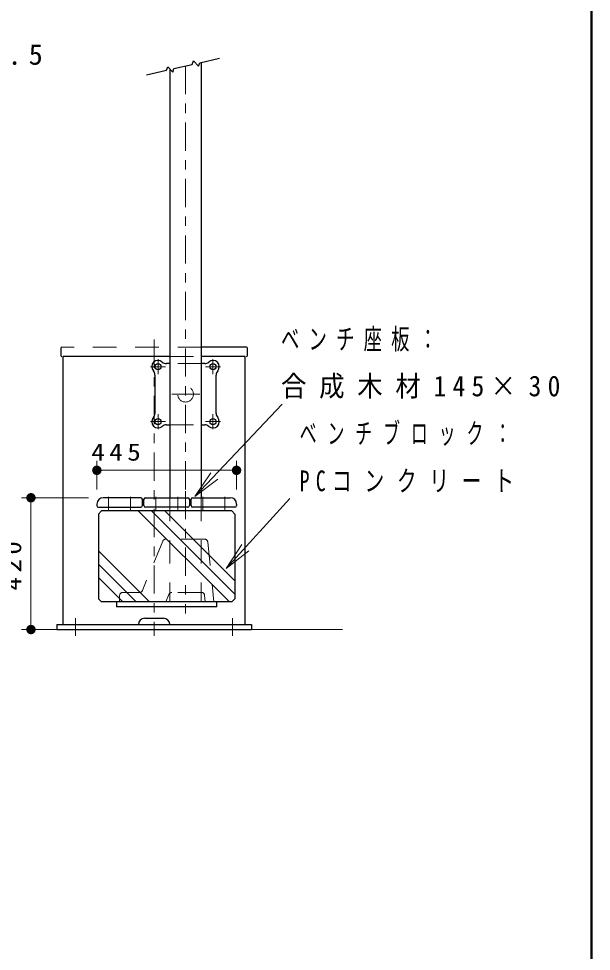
# Model space of a CAD drawing. Units: millimetres on the paper, with parts at other scales. Extents: x -385 to 0, y 0 to 267.
# Drawn here: x -60.8 to 0, y 91.8 to 190.9 of the extents above; entities that cross this region are included whole.
import ezdxf

# ---------------------------------------------------------------- set-up
doc = ezdxf.new("R2010")
doc.units = ezdxf.units.MM
doc.linetypes.add('USER1', pattern=[4.5, 2.5, -2])
doc.linetypes.add('USER2', pattern=[6, 3, -1, 1, -1])
doc.layers.add('1_30', color=190, linetype='Continuous', lineweight=25)
doc.layers.add('A3図枠', color=7, linetype='Continuous', lineweight=13)
doc.styles.add('ＭＳ ゴシック', font='')
doc.styles.get('ＭＳ ゴシック').set_extended_font_data('MS Gothic')

# ---------------------------------------------------------------- blocks, each defined once
blk = doc.blocks.new('open_arrow')
at = {"color": 0, "linetype": 'Continuous', "lineweight": -2}
blk.add_lwpolyline([(7.5, 1.25), (0, 0), (7.5, -1.25)], dxfattribs=at)
blk = doc.blocks.new('filled_dot')
at = {"color": 0, "linetype": 'Continuous', "lineweight": -2, "const_width": 1.25}
blk.add_lwpolyline([(-0.625, 0, 1), (0.625, 0, 1)], format="xyb", close=True, dxfattribs=at)

msp = doc.modelspace()

# ---------------------------------------------------------------- linework, layer by layer
at = {"layer": '1_30', "color": 4}
for p, q in [((-41.426, 186.269), (-41.426, 140.016)), ((-44.759, 185.5), (-44.759, 156.016)), ((-44.759, 156.016), (-44.759, 140.016)), ((-44.759, 155.016), (-56.092, 155.016)), ((-56.092, 126.55), (-56.092, 155.016)), ((-36.759, 155.016), (-41.426, 155.016)), ((-36.759, 126.55), (-36.759, 155.016)), ((-44.759, 154.266), (-45.127, 154.266)), ((-41.057, 154.266), (-41.426, 154.266)), ((-46.342, 153.051), (-46.342, 148.981)), ((-39.842, 148.981), (-39.842, 153.051)), ((-45.127, 147.766), (-44.759, 147.766)), ((-41.426, 147.766), (-41.057, 147.766)), ((-52.009, 138.616), (-52.342, 138.283)), ((-38.176, 138.616), (-52.009, 138.616)), ((-38.176, 128.95), (-52.009, 128.95)), ((-39.759, 128.95), (-50.426, 128.95)), ((-50.426, 128.95), (-50.426, 128.416)), ((-39.759, 128.416), (-39.759, 128.95)), ((-38.176, 128.95), (-37.842, 129.283)), ((-39.759, 128.416), (-50.426, 128.416)), ((-47.426, 127.216), (-45.426, 127.216)), ((-56.759, 126.55), (-56.759, 126.016)), ((-56.759, 126.55), (-36.092, 126.55)), ((-56.759, 126.016), (-36.092, 126.016)), ((-36.092, 126.55), (-36.092, 126.016))]:
    msp.add_line(p, q, dxfattribs=at)
at = {"layer": '1_30', "color": 4, "linetype": 'USER2', "lineweight": 13}
for p, q in [((-43.092, 185.884), (-43.092, 139.683)), ((-46.009, 154.728), (-46.009, 153.138)), ((-40.176, 154.728), (-40.176, 153.138)), ((-45.214, 153.933), (-46.804, 153.933)), ((-39.38, 153.933), (-40.971, 153.933)), ((-41.559, 151.016), (-44.626, 151.016)), ((-46.009, 148.895), (-46.009, 147.304)), ((-40.176, 148.895), (-40.176, 147.304)), ((-45.214, 148.1), (-46.804, 148.1)), ((-39.38, 148.1), (-40.971, 148.1)), ((-43.092, 140.725), (-43.092, 127.729))]:
    msp.add_line(p, q, dxfattribs=at)
at = {"layer": '1_30', "color": 2, "linetype": 'USER2', "lineweight": 13}
for p, q in [((-46.426, 156.827), (-46.426, 125.35)), ((-54.759, 127.216), (-54.759, 125.35)), ((-38.092, 127.216), (-38.092, 125.35))]:
    msp.add_line(p, q, dxfattribs=at)
at = {"layer": '1_30', "color": 20}
for p, q in [((-56.342, 155.916), (-56.342, 155.116)), ((-36.609, 156.016), (-41.426, 156.016)), ((-36.509, 155.116), (-36.509, 155.916))]:
    msp.add_line(p, q, dxfattribs=at)
at = {"layer": '1_30', "color": 20, "linetype": 'USER1', "lineweight": 13}
for p, q in [((-41.426, 156.016), (-56.242, 156.016)), ((-44.759, 155.016), (-41.426, 155.016))]:
    msp.add_line(p, q, dxfattribs=at)
at = {"layer": '1_30', "color": 4, "linetype": 'USER1', "lineweight": 13}
for p, q in [((-41.426, 154.266), (-44.759, 154.266)), ((-44.759, 147.766), (-41.426, 147.766)), ((-44.759, 140.016), (-44.759, 128.95)), ((-41.426, 140.016), (-41.426, 128.95)), ((-45.511, 135.41), (-47.674, 130.156)), ((-41.061, 135.616), (-45.202, 135.616)), ((-40.729, 135.316), (-40.092, 128.95)), ((-47.982, 129.95), (-49.759, 129.95)), ((-41.426, 129.95), (-44.557, 129.95)), ((-50.092, 129.616), (-50.092, 128.95)), ((-44.865, 129.743), (-45.192, 128.95)), ((-41.062, 129.649), (-40.992, 128.95))]:
    msp.add_line(p, q, dxfattribs=at)
at = {"layer": '1_30', "color": 7, "lineweight": 13}
for p, q in [((-42.091, 140.141), (-32.844, 149.959)), ((-52.509, 140.883), (-52.509, 143.929)), ((-37.676, 140.883), (-37.676, 143.929)), ((-52.509, 142.929), (-37.676, 142.929)), ((-53.409, 140.016), (-60.507, 140.016)), ((-59.507, 126.016), (-59.507, 140.016)), ((-38.771, 132.496), (-31.999, 139.945)), ((-48.107, 138.616), (-38.44, 128.95)), ((-46.692, 138.616), (-37.842, 129.766)), ((-45.278, 138.616), (-37.842, 131.18)), ((-52.342, 134.367), (-46.925, 128.95)), ((-52.342, 132.952), (-48.339, 128.95)), ((-52.342, 131.538), (-49.754, 128.95)), ((-26.426, 126.016), (-60.507, 126.016))]:
    msp.add_line(p, q, dxfattribs=at)
at = {"layer": '1_30', "color": 40}
for p, q in [((-47.842, 140.016), (-51.842, 140.016)), ((-47.676, 139.183), (-47.676, 139.85)), ((-47.509, 139.183), (-47.509, 139.85)), ((-47.342, 140.016), (-42.842, 140.016)), ((-42.676, 139.85), (-42.676, 139.183)), ((-42.509, 139.183), (-42.509, 139.85)), ((-42.342, 140.016), (-38.342, 140.016)), ((-52.509, 139.35), (-52.509, 139.183)), ((-52.342, 139.016), (-47.842, 139.016)), ((-42.842, 139.016), (-47.342, 139.016)), ((-37.842, 139.016), (-42.342, 139.016)), ((-37.676, 139.35), (-37.676, 139.183))]:
    msp.add_line(p, q, dxfattribs=at)
at = {"layer": '1_30', "color": 40, "linetype": 'USER2', "lineweight": 13}
for p, q in [((-51.259, 138.613), (-51.259, 140.123)), ((-48.926, 138.613), (-48.926, 140.123)), ((-46.259, 138.613), (-46.259, 140.123)), ((-43.926, 138.613), (-43.926, 140.123)), ((-41.259, 138.613), (-41.259, 140.123)), ((-38.926, 138.613), (-38.926, 140.123))]:
    msp.add_line(p, q, dxfattribs=at)
at = {"layer": '1_30', "color": 7}
for p, q in [((-52.342, 138.283), (-52.342, 129.283)), ((-37.842, 138.283), (-38.176, 138.616)), ((-37.842, 138.283), (-37.842, 129.283)), ((-52.342, 129.283), (-52.009, 128.95))]:
    msp.add_line(p, q, dxfattribs=at)
msp.add_lwpolyline([(-47.221, 184.932), (-45.099, 185.421), (-44.982, 185.804), (-44.436, 185.219), (-44.319, 185.601), (-42.37, 186.051), (-42.253, 186.433), (-41.708, 185.848), (-41.591, 186.231), (-39.469, 186.721)], dxfattribs=at)
at = {"layer": '1_30', "color": 4}
for centre in [(-46.009, 153.933), (-40.176, 153.933), (-46.009, 148.1), (-40.176, 148.1)]:
    msp.add_circle(centre, 0.325, dxfattribs=at)
at = {"layer": '1_30', "color": 7, "linetype": 'USER1', "lineweight": 13}
msp.add_circle((-43.092, 151.016), 0.833, dxfattribs=at)
at = {"layer": '1_30', "color": 20}
for centre, start, end in [((-56.242, 155.916), 90, 180), ((-36.609, 155.916), 0, 90), ((-56.242, 155.116), 180, 270), ((-36.609, 155.116), 270, 0)]:
    msp.add_arc(centre, 0.1, start, end, dxfattribs=at)
at = {"layer": '1_30', "color": 4}
for centre, start, end in [((-46.009, 153.933), 48.59038, 221.40962), ((-40.176, 153.933), 318.59038, 131.40962), ((-45.127, 154.933), 228.59038, 270), ((-41.057, 154.933), 270, 311.40962), ((-47.009, 153.051), 0, 41.40962), ((-39.176, 153.051), 138.59038, 180), ((-47.009, 148.981), 318.59038, 0), ((-39.176, 148.981), 180, 221.40962), ((-46.009, 148.1), 138.59038, 311.40962), ((-45.127, 147.1), 90, 131.40962), ((-41.057, 147.1), 48.59038, 90), ((-40.176, 148.1), 228.59038, 41.40962), ((-47.426, 126.55), 90, 180), ((-45.426, 126.55), 0, 90)]:
    msp.add_arc(centre, 0.667, start, end, dxfattribs=at)
at = {"layer": '1_30', "color": 40}
for centre, radius, start, end in [((-51.842, 139.35), 0.667, 90, 180), ((-47.842, 139.85), 0.167, 0, 90), ((-47.342, 139.85), 0.167, 90, 180), ((-42.842, 139.85), 0.167, 0, 90), ((-42.342, 139.85), 0.167, 90, 180), ((-38.342, 139.35), 0.667, 0, 90), ((-52.342, 139.183), 0.167, 180, 270), ((-47.842, 139.183), 0.167, 270, 0), ((-47.342, 139.183), 0.167, 180, 270), ((-42.842, 139.183), 0.167, 270, 0), ((-42.342, 139.183), 0.167, 180, 270), ((-37.842, 139.183), 0.167, 270, 0)]:
    msp.add_arc(centre, radius, start, end, dxfattribs=at)
at = {"layer": '1_30', "color": 4, "linetype": 'USER1', "lineweight": 13}
for centre, start, end in [((-45.202, 135.283), 90, 157.61987), ((-41.061, 135.283), 5.71059, 90), ((-49.759, 129.616), 90, 180), ((-47.982, 130.283), 270, 337.61987), ((-44.557, 129.616), 127.2279, 157.61987), ((-44.557, 129.616), 90, 127.2279), ((-41.394, 129.616), 5.71059, 90)]:
    msp.add_arc(centre, 0.333, start, end, dxfattribs=at)
at = {"layer": 'A3図枠', "lineweight": 50}
msp.add_line((0, 0), (0, 267), dxfattribs=at)

# ---------------------------------------------------------------- block references
at = {"layer": '1_30', "color": 7, "lineweight": 13, "xscale": 0.4, "yscale": 0.4}
msp.add_blockref('filled_dot', (-52.509, 142.929), dxfattribs=at)
for name, p, rotation in [('filled_dot', (-37.676, 142.929), 180), ('open_arrow', (-42.091, 140.141), 46.7), ('filled_dot', (-59.507, 140.016), 270), ('open_arrow', (-38.771, 132.496), 47.7), ('filled_dot', (-59.507, 126.016), 90)]:
    msp.add_blockref(name, p, dxfattribs=dict(at, rotation=rotation))

# ---------------------------------------------------------------- texts
at = {"layer": '1_30', "color": 7, "style": 'ＭＳ ゴシック'}
for s, insert, char_height, attachment_point in [('\\T1.5;柱：□-100×100×4.5', (-102.414, 186.995), 2.199, 4), ('\\T1.5;\\W0.65;ベンチ座板：', (-32.955, 156.759), 2.199, 4), ('\\T1.5;\\W0.9;合成木材145×30', (-32.955, 151.759), 2.199, 4), ('\\T1.64;\\W0.6;ベンチブロック：', (-30.972, 146.745), 2.199, 4), ('\\T1.33;\\W1.15;445', (-50.232, 143.929), 1.833, 8), ('\\T1.64;\\W0.7;PCコンクリート', (-30.972, 141.745), 2.199, 4)]:
    msp.add_mtext(s, dxfattribs=dict(at, insert=insert, char_height=char_height, attachment_point=attachment_point))
at = {"layer": '1_30', "color": 7, "insert": (-60.507, 133.016), "char_height": 1.833, "attachment_point": 8, "rotation": 90, "style": 'ＭＳ ゴシック'}
msp.add_mtext('\\T1.33;\\W1.15;420', dxfattribs=at)

doc.saveas('drawing.dxf')
